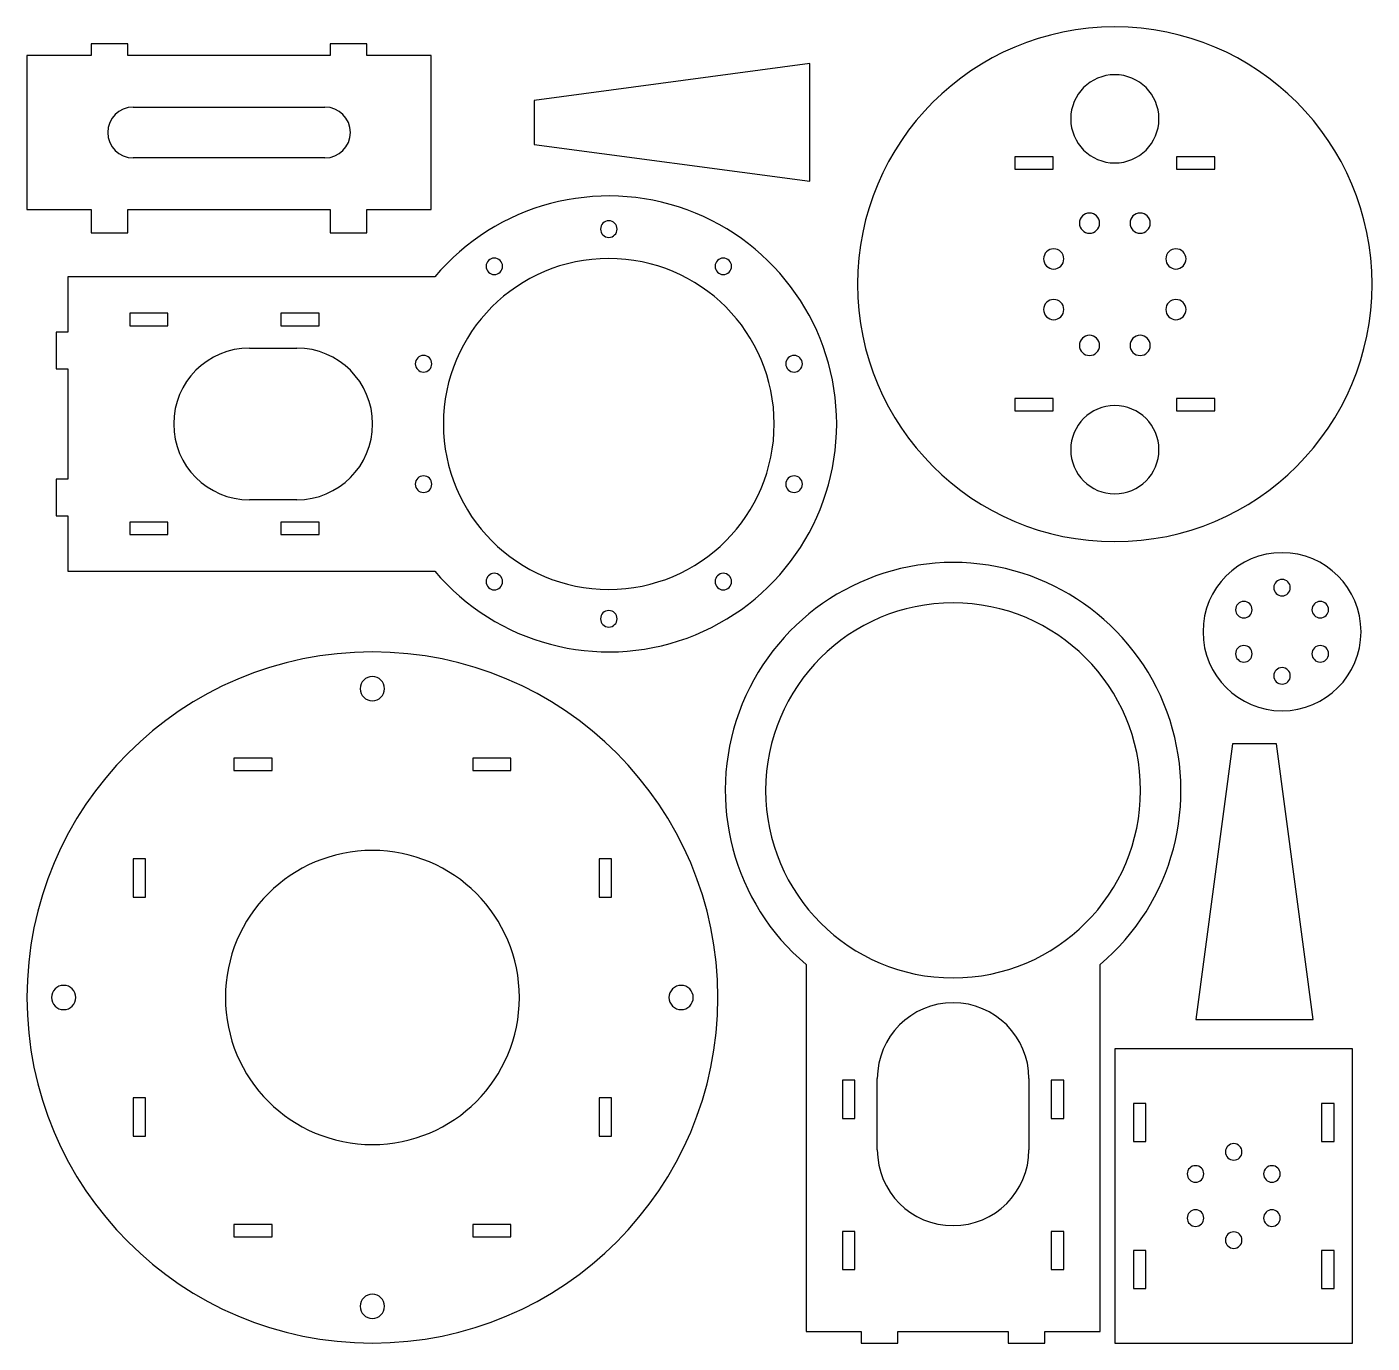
# Model space of a CAD drawing. Header units: millimetres. Extents: x 6 to 372, y 6 to 364.
import ezdxf

# ---------------------------------------------------------------- set-up
doc = ezdxf.new("R2010")
doc.units = ezdxf.units.MM

msp = doc.modelspace()

# ---------------------------------------------------------------- linework, layer by layer
at = {"layer": 'CUT'}
for p, q in [((33.5, 359.35), (23.5, 359.35)), ((23.5, 359.35), (23.5, 356.175)), ((33.5, 356.175), (33.5, 359.35)), ((98.5, 359.35), (88.5, 359.35)), ((88.5, 359.35), (88.5, 356.175)), ((98.5, 356.175), (98.5, 359.35)), ((23.5, 356.175), (6, 356.175)), ((6, 356.175), (6, 314.35)), ((88.5, 356.175), (33.5, 356.175)), ((116, 356.175), (98.5, 356.175)), ((116, 314.35), (116, 356.175)), ((219, 354), (144, 344)), ((219, 322), (219, 354)), ((34.9125, 342.175), (87.0875, 342.175)), ((144, 344), (144, 332)), ((144, 332), (219, 322)), ((87.0875, 328.35), (34.9125, 328.35)), ((285.2, 328.6302), (274.8, 328.6302)), ((274.8, 328.6302), (274.8, 325.2552)), ((285.2, 325.2552), (285.2, 328.6302)), ((329.2, 328.6302), (318.8, 328.6302)), ((318.8, 328.6302), (318.8, 325.2552)), ((329.2, 325.2552), (329.2, 328.6302)), ((274.8, 325.2552), (285.2, 325.2552)), ((318.8, 325.2552), (329.2, 325.2552)), ((6, 314.35), (23.5, 314.35)), ((23.5, 314.35), (23.5, 308)), ((33.5, 308), (33.5, 314.35)), ((33.5, 314.35), (88.5, 314.35)), ((88.5, 314.35), (88.5, 308)), ((98.5, 308), (98.5, 314.35)), ((98.5, 314.35), (116, 314.35)), ((23.5, 308), (33.5, 308)), ((88.5, 308), (98.5, 308)), ((17.175, 295.9997), (17.175, 280.9997)), ((116.9541, 295.9997), (17.175, 295.9997)), ((44.375, 286.0997), (33.975, 286.0997)), ((33.975, 286.0997), (33.975, 282.7247)), ((44.375, 282.7247), (44.375, 286.0997)), ((85.525, 286.0997), (75.125, 286.0997)), ((75.125, 286.0997), (75.125, 282.7247)), ((85.525, 282.7247), (85.525, 286.0997)), ((33.975, 282.7247), (44.375, 282.7247)), ((75.125, 282.7247), (85.525, 282.7247)), ((17.175, 280.9997), (14, 280.9997)), ((14, 280.9997), (14, 270.9997)), ((66.5625, 276.6247), (79.4375, 276.6247)), ((14, 270.9997), (17.175, 270.9997)), ((17.175, 270.9997), (17.175, 240.9997)), ((285.2, 262.9052), (274.8, 262.9052)), ((274.8, 262.9052), (274.8, 259.5302)), ((285.2, 259.5302), (285.2, 262.9052)), ((329.2, 262.9052), (318.8, 262.9052)), ((318.8, 262.9052), (318.8, 259.5302)), ((329.2, 259.5302), (329.2, 262.9052)), ((274.8, 259.5302), (285.2, 259.5302)), ((318.8, 259.5302), (329.2, 259.5302)), ((17.175, 240.9997), (14, 240.9997)), ((14, 240.9997), (14, 230.9997)), ((79.4375, 235.3747), (66.5625, 235.3747)), ((14, 230.9997), (17.175, 230.9997)), ((17.175, 230.9997), (17.175, 215.9997)), ((44.375, 229.2747), (33.975, 229.2747)), ((33.975, 229.2747), (33.975, 225.8997)), ((44.375, 225.8997), (44.375, 229.2747)), ((85.525, 229.2747), (75.125, 229.2747)), ((75.125, 229.2747), (75.125, 225.8997)), ((85.525, 225.8997), (85.525, 229.2747)), ((33.975, 225.8997), (44.375, 225.8997)), ((75.125, 225.8997), (85.525, 225.8997)), ((17.175, 215.9997), (116.9541, 215.9997)), ((334, 169), (324, 94)), ((346, 169), (334, 169)), ((356, 94), (346, 169)), ((72.7, 165.0946), (62.3, 165.0946)), ((62.3, 165.0946), (62.3, 161.7196)), ((72.7, 161.7196), (72.7, 165.0946)), ((137.7, 165.0946), (127.3, 165.0946)), ((127.3, 165.0946), (127.3, 161.7196)), ((137.7, 161.7196), (137.7, 165.0946)), ((62.3, 161.7196), (72.7, 161.7196)), ((127.3, 161.7196), (137.7, 161.7196)), ((38.275, 137.6946), (34.9, 137.6946)), ((34.9, 137.6946), (34.9, 127.2946)), ((38.275, 127.2946), (38.275, 137.6946)), ((165.1, 137.6946), (161.725, 137.6946)), ((161.725, 137.6946), (161.725, 127.2946)), ((165.1, 127.2946), (165.1, 137.6946)), ((34.9, 127.2946), (38.275, 127.2946)), ((161.725, 127.2946), (165.1, 127.2946)), ((217.9997, 108.9541), (217.9997, 9.175)), ((297.9997, 9.175), (297.9997, 108.9541)), ((324, 94), (356, 94)), ((366.7, 86), (302, 86)), ((302, 86), (302, 6)), ((366.7, 6), (366.7, 86)), ((227.8997, 77.525), (227.8997, 67.125)), ((231.2747, 77.525), (227.8997, 77.525)), ((231.2747, 67.125), (231.2747, 77.525)), ((237.3747, 58.5625), (237.3747, 77.9375)), ((278.6247, 77.9375), (278.6247, 58.5625)), ((284.7247, 77.525), (284.7247, 67.125)), ((288.0997, 77.525), (284.7247, 77.525)), ((288.0997, 67.125), (288.0997, 77.525)), ((38.275, 72.6946), (34.9, 72.6946)), ((34.9, 72.6946), (34.9, 62.2946)), ((38.275, 62.2946), (38.275, 72.6946)), ((165.1, 72.6946), (161.725, 72.6946)), ((161.725, 72.6946), (161.725, 62.2946)), ((165.1, 62.2946), (165.1, 72.6946)), ((310.4375, 71.2), (307.0625, 71.2)), ((307.0625, 71.2), (307.0625, 60.8)), ((310.4375, 60.8), (310.4375, 71.2)), ((361.6375, 71.2), (358.2625, 71.2)), ((358.2625, 71.2), (358.2625, 60.8)), ((361.6375, 60.8), (361.6375, 71.2)), ((227.8997, 67.125), (231.2747, 67.125)), ((284.7247, 67.125), (288.0997, 67.125)), ((34.9, 62.2946), (38.275, 62.2946)), ((161.725, 62.2946), (165.1, 62.2946)), ((307.0625, 60.8), (310.4375, 60.8)), ((358.2625, 60.8), (361.6375, 60.8)), ((72.7, 38.2696), (62.3, 38.2696)), ((62.3, 38.2696), (62.3, 34.8946)), ((72.7, 34.8946), (72.7, 38.2696)), ((137.7, 38.2696), (127.3, 38.2696)), ((127.3, 38.2696), (127.3, 34.8946)), ((137.7, 34.8946), (137.7, 38.2696)), ((62.3, 34.8946), (72.7, 34.8946)), ((127.3, 34.8946), (137.7, 34.8946)), ((227.8997, 36.375), (227.8997, 25.975)), ((231.2747, 36.375), (227.8997, 36.375)), ((231.2747, 25.975), (231.2747, 36.375)), ((284.7247, 36.375), (284.7247, 25.975)), ((288.0997, 36.375), (284.7247, 36.375)), ((288.0997, 25.975), (288.0997, 36.375)), ((310.4375, 31.2), (307.0625, 31.2)), ((307.0625, 31.2), (307.0625, 20.8)), ((310.4375, 20.8), (310.4375, 31.2)), ((361.6375, 31.2), (358.2625, 31.2)), ((358.2625, 31.2), (358.2625, 20.8)), ((361.6375, 20.8), (361.6375, 31.2)), ((227.8997, 25.975), (231.2747, 25.975)), ((284.7247, 25.975), (288.0997, 25.975)), ((307.0625, 20.8), (310.4375, 20.8)), ((358.2625, 20.8), (361.6375, 20.8)), ((217.9997, 9.175), (232.9997, 9.175)), ((232.9997, 9.175), (232.9997, 6)), ((242.9997, 6), (242.9997, 9.175)), ((242.9997, 9.175), (272.9997, 9.175)), ((272.9997, 9.175), (272.9997, 6)), ((282.9997, 6), (282.9997, 9.175)), ((282.9997, 9.175), (297.9997, 9.175)), ((232.9997, 6), (242.9997, 6)), ((272.9997, 6), (282.9997, 6)), ((302, 6), (366.7, 6))]:
    msp.add_line(p, q, dxfattribs=at)
for centre, radius, start, end in [((302, 293.9927), 70, 0, 180), ((302, 338.9927), 12, 0, 180), ((34.9125, 335.2625), 6.9125, 90, 270), ((87.0875, 335.2625), 6.9125, 270, 90), ((302, 338.9927), 12, 180, 0), ((164.325, 255.9997), 62, 220.1778, 139.8222), ((164.325, 308.9997), 2.25, 0, 180), ((295.1117, 310.6226), 2.75, 0, 180), ((308.8883, 310.6226), 2.75, 0, 180), ((164.325, 308.9997), 2.25, 180, 0), ((295.1117, 310.6226), 2.75, 180, 0), ((308.8883, 310.6226), 2.75, 180, 0), ((164.325, 255.9997), 45, 0, 180), ((133.1724, 298.8776), 2.25, 0, 180), ((195.4776, 298.8776), 2.25, 0, 180), ((285.3702, 300.881), 2.75, 0, 180), ((285.3702, 300.881), 2.75, 180, 0), ((318.6298, 300.881), 2.75, 0, 180), ((318.6298, 300.881), 2.75, 180, 0), ((133.1724, 298.8776), 2.25, 180, 0), ((195.4776, 298.8776), 2.25, 180, 0), ((302, 293.9927), 70, 180, 0), ((285.3702, 287.1044), 2.75, 0, 180), ((318.6298, 287.1044), 2.75, 0, 180), ((285.3702, 287.1044), 2.75, 180, 0), ((318.6298, 287.1044), 2.75, 180, 0), ((295.1117, 277.3629), 2.75, 0, 180), ((308.8883, 277.3629), 2.75, 0, 180), ((66.5625, 255.9997), 20.625, 90, 270), ((79.4375, 255.9997), 20.625, 270, 90), ((113.919, 272.3776), 2.25, 0, 180), ((214.731, 272.3776), 2.25, 0, 180), ((295.1117, 277.3629), 2.75, 180, 0), ((308.8883, 277.3629), 2.75, 180, 0), ((113.919, 272.3776), 2.25, 180, 0), ((214.731, 272.3776), 2.25, 180, 0), ((302, 248.9927), 12, 0, 180), ((164.325, 255.9997), 45, 180, 0), ((302, 248.9927), 12, 180, 0), ((113.919, 239.6218), 2.25, 0, 180), ((214.731, 239.6218), 2.25, 0, 180), ((113.919, 239.6218), 2.25, 180, 0), ((214.731, 239.6218), 2.25, 180, 0), ((347.5, 199.4756), 21.5, 0, 180), ((257.9997, 156.325), 62, 310.1778, 229.8222), ((133.1724, 213.1218), 2.25, 0, 180), ((133.1724, 213.1218), 2.25, 180, 0), ((195.4776, 213.1218), 2.25, 0, 180), ((195.4776, 213.1218), 2.25, 180, 0), ((347.5, 211.4756), 2.25, 0, 180), ((347.5, 211.4756), 2.25, 180, 0), ((164.325, 202.9997), 2.25, 0, 180), ((257.9997, 156.325), 51, 90, 270), ((257.9997, 156.325), 51, 270, 90), ((337.1077, 205.4756), 2.25, 0, 180), ((337.1077, 205.4756), 2.25, 180, 0), ((357.8923, 205.4756), 2.25, 0, 180), ((357.8923, 205.4756), 2.25, 180, 0), ((164.325, 202.9997), 2.25, 180, 0), ((347.5, 199.4756), 21.5, 180, 0), ((100, 99.9946), 94, 0, 180), ((337.1077, 193.4756), 2.25, 0, 180), ((357.8923, 193.4756), 2.25, 0, 180), ((337.1077, 193.4756), 2.25, 180, 0), ((357.8923, 193.4756), 2.25, 180, 0), ((100, 183.9946), 3.3, 0, 180), ((347.5, 187.4756), 2.25, 0, 180), ((347.5, 187.4756), 2.25, 180, 0), ((100, 183.9946), 3.3, 180, 0), ((100, 99.9946), 40, 0, 180), ((16, 99.9946), 3.3, 0, 180), ((184, 99.9946), 3.3, 0, 180), ((100, 99.9946), 94, 180, 0), ((16, 99.9946), 3.3, 180, 0), ((100, 99.9946), 40, 180, 0), ((184, 99.9946), 3.3, 180, 0), ((257.9997, 77.9375), 20.625, 0, 180), ((257.9997, 58.5625), 20.625, 180, 0), ((334.35, 58), 2.25, 0, 180), ((334.35, 58), 2.25, 180, 0), ((323.9577, 52), 2.25, 0, 180), ((323.9577, 52), 2.25, 180, 0), ((344.7423, 52), 2.25, 0, 180), ((344.7423, 52), 2.25, 180, 0), ((323.9577, 40), 2.25, 0, 180), ((344.7423, 40), 2.25, 0, 180), ((323.9577, 40), 2.25, 180, 0), ((344.7423, 40), 2.25, 180, 0), ((334.35, 34), 2.25, 0, 180), ((334.35, 34), 2.25, 180, 0), ((100, 15.9946), 3.3, 0, 180), ((100, 15.9946), 3.3, 180, 0)]:
    msp.add_arc(centre, radius, start, end, dxfattribs=at)

doc.saveas('drawing.dxf')
